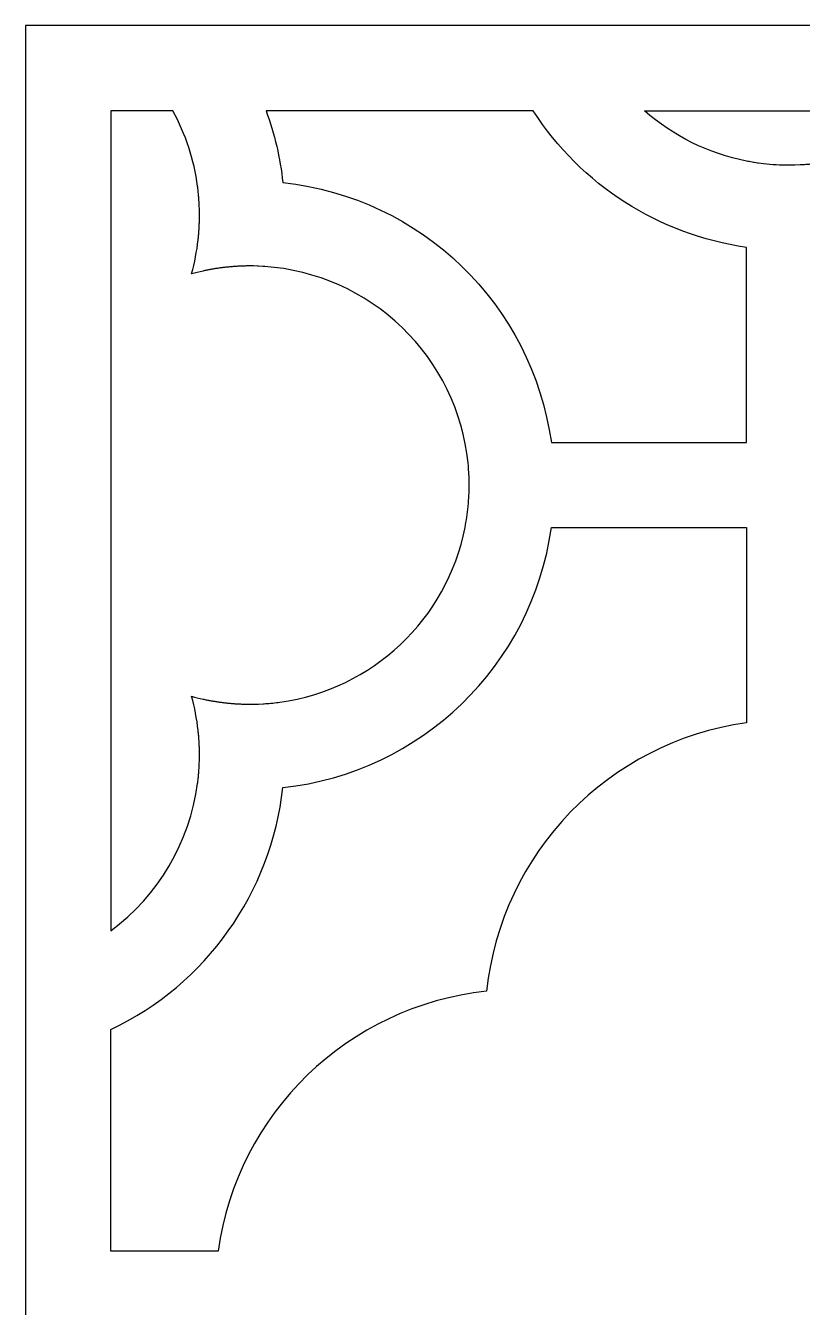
# Model space of a CAD drawing. Header units: centimetres. Extents: x -14 to -8.1, y -9 to 2.2.
# Drawn here: x -14.041 to -13.072, y 0.636 to 2.235 of the extents above; entities that cross this region are included whole.
import ezdxf

# ---------------------------------------------------------------- set-up
doc = ezdxf.new("R2010")
doc.units = ezdxf.units.CM
doc.header["$MEASUREMENT"] = 0
doc.layers.add('layer 1', color=7, linetype='Continuous')

msp = doc.modelspace()

# ---------------------------------------------------------------- linework, layer by layer
at = {"layer": 'layer 1', "lineweight": 30}
for points, knots in [([(-14.04071, 2.23468), (-14.04071, 2.23468), (-13.9345, 2.23468), (-13.9345, 2.23468), (-13.9345, 2.23468), (-13.9345, 2.23468), (-8.20693, 2.23468), (-8.20693, 2.23468), (-8.20693, 2.23468), (-8.20693, 2.23468), (-8.10073, 2.23468), (-8.10073, 2.23468), (-8.10073, 2.23468), (-8.10073, 2.23468), (-8.10073, 2.12848), (-8.10073, 2.12848), (-8.10073, 2.12848), (-8.10073, 2.12848), (-8.10073, -8.89401), (-8.10073, -8.89401), (-8.10073, -8.89401), (-8.10073, -8.89401), (-8.10073, -9.00021), (-8.10073, -9.00021), (-8.10073, -9.00021), (-8.10073, -9.00021), (-8.20693, -9.00021), (-8.20693, -9.00021), (-8.20693, -9.00021), (-8.20693, -9.00021), (-13.9345, -9.00021), (-13.9345, -9.00021), (-13.9345, -9.00021), (-13.9345, -9.00021), (-14.04071, -9.00021), (-14.04071, -9.00021), (-14.04071, -9.00021), (-14.04071, -9.00021), (-14.04071, -8.89401), (-14.04071, -8.89401), (-14.04071, -8.89401), (-14.04071, -8.89401), (-14.04071, 2.12848), (-14.04071, 2.12848), (-14.04071, 2.12848), (-14.04071, 2.12848), (-14.04071, 2.23468), (-14.04071, 2.23468)], [0, 0, 0, 0, 0.0769231, 0.0769231, 0.0769231, 0.0769231, 0.1538462, 0.1538462, 0.1538462, 0.1538462, 0.2307692, 0.2307692, 0.2307692, 0.2307692, 0.3076923, 0.3076923, 0.3076923, 0.3076923, 0.3846154, 0.3846154, 0.3846154, 0.3846154, 0.4615385, 0.4615385, 0.4615385, 0.4615385, 0.5384615, 0.5384615, 0.5384615, 0.5384615, 0.6153846, 0.6153846, 0.6153846, 0.6153846, 0.6923077, 0.6923077, 0.6923077, 0.6923077, 0.7692308, 0.7692308, 0.7692308, 0.7692308, 0.8461538, 0.8461538, 0.8461538, 0.8461538, 1, 1, 1, 1]), ([(-13.85704, 2.12848), (-13.8411, 2.0992), (-13.83067, 2.06724), (-13.82627, 2.0342), (-13.82627, 2.0342), (-13.82627, 2.0342), (-13.82612, 2.03305), (-13.82612, 2.03305), (-13.82612, 2.03305), (-13.82612, 2.03305), (-13.82599, 2.03189), (-13.82599, 2.03189), (-13.82599, 2.03189), (-13.82599, 2.03189), (-13.8257, 2.02957), (-13.8257, 2.02957), (-13.8257, 2.02957), (-13.8257, 2.02957), (-13.82549, 2.02784), (-13.82549, 2.02784), (-13.82549, 2.02784), (-13.82549, 2.02784), (-13.82537, 2.02669), (-13.82537, 2.02669), (-13.82537, 2.02669), (-13.82537, 2.02669), (-13.8252, 2.02494), (-13.8252, 2.02494), (-13.8252, 2.02494), (-13.8252, 2.02494), (-13.82506, 2.02345), (-13.82506, 2.02345), (-13.82506, 2.02345), (-13.82506, 2.02345), (-13.82493, 2.02204), (-13.82493, 2.02204), (-13.82493, 2.02204), (-13.82493, 2.02204), (-13.82483, 2.02086), (-13.82483, 2.02086), (-13.82483, 2.02086), (-13.82483, 2.02086), (-13.82476, 2.01987), (-13.82476, 2.01987), (-13.82476, 2.01987), (-13.82476, 2.01987), (-13.82465, 2.01852), (-13.82465, 2.01852), (-13.82465, 2.01852), (-13.82465, 2.01852), (-13.8243, 2.01327), (-13.8243, 2.01327), (-13.8243, 2.01327), (-13.8243, 2.01327), (-13.82423, 2.0121), (-13.82423, 2.0121), (-13.82423, 2.0121), (-13.82423, 2.0121), (-13.82419, 2.01092), (-13.82419, 2.01092), (-13.82419, 2.01092), (-13.82419, 2.01092), (-13.82412, 2.00975), (-13.82412, 2.00975), (-13.82412, 2.00975), (-13.82412, 2.00975), (-13.82409, 2.00856), (-13.82409, 2.00856), (-13.82409, 2.00856), (-13.82409, 2.00856), (-13.82403, 2.00684), (-13.82403, 2.00684), (-13.82403, 2.00684), (-13.82403, 2.00684), (-13.82392, 2.00291), (-13.82392, 2.00291), (-13.82392, 2.00291), (-13.82392, 2.00291), (-13.82391, 2.00143), (-13.82391, 2.00143), (-13.82391, 2.00143), (-13.82391, 2.00143), (-13.82387, 1.99965), (-13.82387, 1.99965), (-13.82387, 1.99965), (-13.82387, 1.99965), (-13.82385, 1.9979), (-13.82385, 1.9979), (-13.82385, 1.9979), (-13.82385, 1.9979), (-13.82387, 1.99671), (-13.82387, 1.99671), (-13.82387, 1.99671), (-13.82387, 1.99671), (-13.82387, 1.99554), (-13.82387, 1.99554), (-13.82387, 1.99554), (-13.82387, 1.99554), (-13.82391, 1.99435), (-13.82391, 1.99435), (-13.82391, 1.99435), (-13.82391, 1.99435), (-13.82391, 1.99317), (-13.82391, 1.99317), (-13.82391, 1.99317), (-13.82391, 1.99317), (-13.82394, 1.992), (-13.82394, 1.992), (-13.82394, 1.992), (-13.82394, 1.992), (-13.82396, 1.99081), (-13.82396, 1.99081), (-13.82396, 1.99081), (-13.82396, 1.99081), (-13.82399, 1.98964), (-13.82399, 1.98964), (-13.82399, 1.98964), (-13.82399, 1.98964), (-13.82403, 1.98847), (-13.82403, 1.98847), (-13.82403, 1.98847), (-13.82403, 1.98847), (-13.82409, 1.98729), (-13.82409, 1.98729), (-13.82409, 1.98729), (-13.82409, 1.98729), (-13.82412, 1.98611), (-13.82412, 1.98611), (-13.82412, 1.98611), (-13.82412, 1.98611), (-13.82419, 1.98494), (-13.82419, 1.98494), (-13.82419, 1.98494), (-13.82419, 1.98494), (-13.82423, 1.98377), (-13.82423, 1.98377), (-13.82423, 1.98377), (-13.82423, 1.98377), (-13.8243, 1.9826), (-13.8243, 1.9826), (-13.8243, 1.9826), (-13.8243, 1.9826), (-13.82436, 1.98144), (-13.82436, 1.98144), (-13.82436, 1.98144), (-13.82436, 1.98144), (-13.82444, 1.98026), (-13.82444, 1.98026), (-13.82444, 1.98026), (-13.82444, 1.98026), (-13.8245, 1.97911), (-13.8245, 1.97911), (-13.8245, 1.97911), (-13.8245, 1.97911), (-13.8246, 1.97794), (-13.8246, 1.97794), (-13.8246, 1.97794), (-13.8246, 1.97794), (-13.82468, 1.97679), (-13.82468, 1.97679), (-13.82468, 1.97679), (-13.82468, 1.97679), (-13.82478, 1.97561), (-13.82478, 1.97561), (-13.82478, 1.97561), (-13.82478, 1.97561), (-13.82487, 1.97446), (-13.82487, 1.97446), (-13.82487, 1.97446), (-13.82487, 1.97446), (-13.82499, 1.97328), (-13.82499, 1.97328), (-13.82499, 1.97328), (-13.82499, 1.97328), (-13.82508, 1.97214), (-13.82508, 1.97214), (-13.82508, 1.97214), (-13.82508, 1.97214), (-13.82519, 1.97099), (-13.82519, 1.97099), (-13.82519, 1.97099), (-13.82519, 1.97099), (-13.82529, 1.96984), (-13.82529, 1.96984), (-13.82529, 1.96984), (-13.82529, 1.96984), (-13.82542, 1.96869), (-13.82542, 1.96869), (-13.82542, 1.96869), (-13.82542, 1.96869), (-13.82554, 1.96754), (-13.82554, 1.96754), (-13.82554, 1.96754), (-13.82712, 1.95316), (-13.82986, 1.93894), (-13.83372, 1.925), (-13.83372, 1.925), (-13.82899, 1.92628), (-13.82423, 1.92745), (-13.81944, 1.92849), (-13.81944, 1.92849), (-13.81944, 1.92849), (-13.81833, 1.92875), (-13.81833, 1.92875), (-13.81833, 1.92875), (-13.81833, 1.92875), (-13.81721, 1.92897), (-13.81721, 1.92897), (-13.81721, 1.92897), (-13.81721, 1.92897), (-13.8161, 1.92922), (-13.8161, 1.92922), (-13.8161, 1.92922), (-13.8161, 1.92922), (-13.81498, 1.92944), (-13.81498, 1.92944), (-13.81498, 1.92944), (-13.81498, 1.92944), (-13.81387, 1.92966), (-13.81387, 1.92966), (-13.81387, 1.92966), (-13.81387, 1.92966), (-13.81276, 1.92987), (-13.81276, 1.92987), (-13.81276, 1.92987), (-13.81276, 1.92987), (-13.81163, 1.9301), (-13.81163, 1.9301), (-13.81163, 1.9301), (-13.81163, 1.9301), (-13.81052, 1.93028), (-13.81052, 1.93028), (-13.81052, 1.93028), (-13.81052, 1.93028), (-13.80938, 1.93051), (-13.80938, 1.93051), (-13.80938, 1.93051), (-13.80938, 1.93051), (-13.80827, 1.9307), (-13.80827, 1.9307), (-13.80827, 1.9307), (-13.80827, 1.9307), (-13.80713, 1.93092), (-13.80713, 1.93092), (-13.80713, 1.93092), (-13.80713, 1.93092), (-13.80601, 1.93108), (-13.80601, 1.93108), (-13.80601, 1.93108), (-13.80601, 1.93108), (-13.80487, 1.93127), (-13.80487, 1.93127), (-13.80487, 1.93127), (-13.80487, 1.93127), (-13.80374, 1.93146), (-13.80374, 1.93146), (-13.80374, 1.93146), (-13.80374, 1.93146), (-13.8026, 1.93164), (-13.8026, 1.93164), (-13.8026, 1.93164), (-13.8026, 1.93164), (-13.80148, 1.9318), (-13.80148, 1.9318), (-13.80148, 1.9318), (-13.80148, 1.9318), (-13.80033, 1.93198), (-13.80033, 1.93198), (-13.80033, 1.93198), (-13.80033, 1.93198), (-13.79918, 1.93215), (-13.79918, 1.93215), (-13.79918, 1.93215), (-13.79918, 1.93215), (-13.79803, 1.93232), (-13.79803, 1.93232), (-13.79803, 1.93232), (-13.79803, 1.93232), (-13.79691, 1.93245), (-13.79691, 1.93245), (-13.79691, 1.93245), (-13.79691, 1.93245), (-13.79576, 1.93261), (-13.79576, 1.93261), (-13.79576, 1.93261), (-13.79576, 1.93261), (-13.79461, 1.93274), (-13.79461, 1.93274), (-13.79461, 1.93274), (-13.79461, 1.93274), (-13.79347, 1.9329), (-13.79347, 1.9329), (-13.79347, 1.9329), (-13.79347, 1.9329), (-13.79233, 1.93302), (-13.79233, 1.93302), (-13.79233, 1.93302), (-13.79233, 1.93302), (-13.79117, 1.93316), (-13.79117, 1.93316), (-13.79117, 1.93316), (-13.79117, 1.93316), (-13.79003, 1.93329), (-13.79003, 1.93329), (-13.79003, 1.93329), (-13.79003, 1.93329), (-13.78887, 1.93342), (-13.78887, 1.93342), (-13.78887, 1.93342), (-13.78887, 1.93342), (-13.78772, 1.93352), (-13.78772, 1.93352), (-13.78772, 1.93352), (-13.78772, 1.93352), (-13.78658, 1.93363), (-13.78658, 1.93363), (-13.78658, 1.93363), (-13.78658, 1.93363), (-13.78543, 1.93373), (-13.78543, 1.93373), (-13.78543, 1.93373), (-13.78543, 1.93373), (-13.78425, 1.93384), (-13.78425, 1.93384), (-13.78425, 1.93384), (-13.78425, 1.93384), (-13.78311, 1.93394), (-13.78311, 1.93394), (-13.78311, 1.93394), (-13.78311, 1.93394), (-13.78192, 1.93403), (-13.78192, 1.93403), (-13.78192, 1.93403), (-13.78192, 1.93403), (-13.78078, 1.93412), (-13.78078, 1.93412), (-13.78078, 1.93412), (-13.78078, 1.93412), (-13.7796, 1.93422), (-13.7796, 1.93422), (-13.7796, 1.93422), (-13.7796, 1.93422), (-13.77845, 1.93428), (-13.77845, 1.93428), (-13.77845, 1.93428), (-13.77845, 1.93428), (-13.77727, 1.93436), (-13.77727, 1.93436), (-13.77727, 1.93436), (-13.77727, 1.93436), (-13.77612, 1.93442), (-13.77612, 1.93442), (-13.77612, 1.93442), (-13.77612, 1.93442), (-13.77493, 1.93448), (-13.77493, 1.93448), (-13.77493, 1.93448), (-13.77493, 1.93448), (-13.77378, 1.93452), (-13.77378, 1.93452), (-13.77378, 1.93452), (-13.77378, 1.93452), (-13.7726, 1.93458), (-13.7726, 1.93458), (-13.7726, 1.93458), (-13.7726, 1.93458), (-13.77142, 1.93463), (-13.77142, 1.93463), (-13.77142, 1.93463), (-13.77142, 1.93463), (-13.77024, 1.93469), (-13.77024, 1.93469), (-13.77024, 1.93469), (-13.77024, 1.93469), (-13.76908, 1.93472), (-13.76908, 1.93472), (-13.76908, 1.93472), (-13.76908, 1.93472), (-13.76789, 1.93476), (-13.76789, 1.93476), (-13.76789, 1.93476), (-13.76789, 1.93476), (-13.76672, 1.93478), (-13.76672, 1.93478), (-13.76672, 1.93478), (-13.76672, 1.93478), (-13.76554, 1.93481), (-13.76554, 1.93481), (-13.76554, 1.93481), (-13.76554, 1.93481), (-13.76436, 1.93481), (-13.76436, 1.93481), (-13.76436, 1.93481), (-13.76436, 1.93481), (-13.76318, 1.93484), (-13.76318, 1.93484), (-13.76318, 1.93484), (-13.76318, 1.93484), (-13.76201, 1.93484), (-13.76201, 1.93484), (-13.76201, 1.93484), (-13.76201, 1.93484), (-13.76081, 1.93486), (-13.76081, 1.93486), (-13.76081, 1.93486), (-13.76081, 1.93486), (-13.75963, 1.93484), (-13.75963, 1.93484), (-13.75963, 1.93484), (-13.75963, 1.93484), (-13.7582, 1.93483), (-13.7582, 1.93483), (-13.7582, 1.93483), (-13.7582, 1.93483), (-13.75667, 1.93481), (-13.75667, 1.93481), (-13.75667, 1.93481), (-13.75667, 1.93481), (-13.75162, 1.93468), (-13.75162, 1.93468), (-13.75162, 1.93468), (-13.75162, 1.93468), (-13.75017, 1.93462), (-13.75017, 1.93462), (-13.75017, 1.93462), (-13.75017, 1.93462), (-13.74488, 1.93437), (-13.74488, 1.93437), (-13.74488, 1.93437), (-13.74488, 1.93437), (-13.74371, 1.93429), (-13.74371, 1.93429), (-13.74371, 1.93429), (-13.74371, 1.93429), (-13.74252, 1.93423), (-13.74252, 1.93423), (-13.74252, 1.93423), (-13.6782, 1.92971), (-13.61748, 1.9027), (-13.57102, 1.85798), (-13.57102, 1.85798), (-13.52455, 1.81323), (-13.49543, 1.75341), (-13.48885, 1.68923), (-13.48885, 1.68923), (-13.48885, 1.68923), (-13.48846, 1.68508), (-13.48846, 1.68508), (-13.48846, 1.68508), (-13.48846, 1.68508), (-13.48833, 1.68342), (-13.48833, 1.68342), (-13.48833, 1.68342), (-13.48803, 1.67965), (-13.48781, 1.67587), (-13.48765, 1.67209), (-13.48765, 1.67209), (-13.48765, 1.67209), (-13.48761, 1.67082), (-13.48761, 1.67082), (-13.48761, 1.67082), (-13.48761, 1.67082), (-13.48754, 1.66913), (-13.48754, 1.66913), (-13.48754, 1.66913), (-13.48754, 1.66913), (-13.48748, 1.66672), (-13.48748, 1.66672), (-13.48748, 1.66672), (-13.48748, 1.66672), (-13.48748, 1.66573), (-13.48748, 1.66573), (-13.48748, 1.66573), (-13.48748, 1.66573), (-13.48744, 1.66404), (-13.48744, 1.66404), (-13.48744, 1.66404), (-13.48744, 1.66404), (-13.48743, 1.66233), (-13.48743, 1.66233), (-13.48743, 1.66233), (-13.48743, 1.66233), (-13.48743, 1.66064), (-13.48743, 1.66064), (-13.48743, 1.66064), (-13.48743, 1.66064), (-13.48744, 1.65894), (-13.48744, 1.65894), (-13.48744, 1.65894), (-13.48744, 1.65894), (-13.48747, 1.65759), (-13.48747, 1.65759), (-13.48747, 1.65759), (-13.48747, 1.65759), (-13.48748, 1.6564), (-13.48748, 1.6564), (-13.48748, 1.6564), (-13.48748, 1.6564), (-13.48751, 1.65471), (-13.48751, 1.65471), (-13.48751, 1.65471), (-13.48751, 1.65471), (-13.48757, 1.653), (-13.48757, 1.653), (-13.48757, 1.653), (-13.48757, 1.653), (-13.48761, 1.65184), (-13.48761, 1.65184), (-13.48761, 1.65184), (-13.48778, 1.64747), (-13.48804, 1.6431), (-13.48839, 1.63874), (-13.48839, 1.63874), (-13.48839, 1.63874), (-13.48875, 1.63455), (-13.48875, 1.63455), (-13.48875, 1.63455), (-13.48965, 1.62578), (-13.49094, 1.61706), (-13.49261, 1.6084), (-13.49261, 1.6084), (-13.51509, 1.494), (-13.60794, 1.4065), (-13.72345, 1.39065), (-13.72345, 1.39065), (-13.72949, 1.38981), (-13.73557, 1.38918), (-13.74166, 1.38876), (-13.74166, 1.38876), (-13.74166, 1.38876), (-13.7431, 1.38867), (-13.7431, 1.38867), (-13.7431, 1.38867), (-13.7431, 1.38867), (-13.74428, 1.3886), (-13.74428, 1.3886), (-13.74428, 1.3886), (-13.74428, 1.3886), (-13.75017, 1.38831), (-13.75017, 1.38831), (-13.75017, 1.38831), (-13.75017, 1.38831), (-13.75162, 1.38824), (-13.75162, 1.38824), (-13.75162, 1.38824), (-13.75162, 1.38824), (-13.75581, 1.38812), (-13.75581, 1.38812), (-13.75581, 1.38812), (-13.75581, 1.38812), (-13.75727, 1.38811), (-13.75727, 1.38811), (-13.75727, 1.38811), (-13.75727, 1.38811), (-13.75906, 1.38808), (-13.75906, 1.38808), (-13.75906, 1.38808), (-13.75906, 1.38808), (-13.76081, 1.38806), (-13.76081, 1.38806), (-13.76081, 1.38806), (-13.76081, 1.38806), (-13.76201, 1.38808), (-13.76201, 1.38808), (-13.76201, 1.38808), (-13.76201, 1.38808), (-13.76318, 1.38808), (-13.76318, 1.38808), (-13.76318, 1.38808), (-13.76318, 1.38808), (-13.76436, 1.38811), (-13.76436, 1.38811), (-13.76436, 1.38811), (-13.76436, 1.38811), (-13.76554, 1.38811), (-13.76554, 1.38811), (-13.76554, 1.38811), (-13.76554, 1.38811), (-13.76672, 1.38815), (-13.76672, 1.38815), (-13.76672, 1.38815), (-13.76672, 1.38815), (-13.76789, 1.38817), (-13.76789, 1.38817), (-13.76789, 1.38817), (-13.76789, 1.38817), (-13.76908, 1.3882), (-13.76908, 1.3882), (-13.76908, 1.3882), (-13.76908, 1.3882), (-13.77024, 1.38823), (-13.77024, 1.38823), (-13.77024, 1.38823), (-13.77024, 1.38823), (-13.77142, 1.3883), (-13.77142, 1.3883), (-13.77142, 1.3883), (-13.77142, 1.3883), (-13.7726, 1.38834), (-13.7726, 1.38834), (-13.7726, 1.38834), (-13.7726, 1.38834), (-13.77378, 1.3884), (-13.77378, 1.3884), (-13.77378, 1.3884), (-13.77378, 1.3884), (-13.77493, 1.38845), (-13.77493, 1.38845), (-13.77493, 1.38845), (-13.77493, 1.38845), (-13.77612, 1.38851), (-13.77612, 1.38851), (-13.77612, 1.38851), (-13.77612, 1.38851), (-13.77726, 1.38857), (-13.77726, 1.38857), (-13.77726, 1.38857), (-13.77726, 1.38857), (-13.77844, 1.38864), (-13.77844, 1.38864), (-13.77844, 1.38864), (-13.77844, 1.38864), (-13.77959, 1.38871), (-13.77959, 1.38871), (-13.77959, 1.38871), (-13.77959, 1.38871), (-13.78077, 1.3888), (-13.78077, 1.3888), (-13.78077, 1.3888), (-13.78077, 1.3888), (-13.78191, 1.38889), (-13.78191, 1.38889), (-13.78191, 1.38889), (-13.78191, 1.38889), (-13.7831, 1.38899), (-13.7831, 1.38899), (-13.7831, 1.38899), (-13.7831, 1.38899), (-13.78424, 1.38908), (-13.78424, 1.38908), (-13.78424, 1.38908), (-13.78424, 1.38908), (-13.7854, 1.3892), (-13.7854, 1.3892), (-13.7854, 1.3892), (-13.7854, 1.3892), (-13.78656, 1.3893), (-13.78656, 1.3893), (-13.78656, 1.3893), (-13.78656, 1.3893), (-13.7877, 1.38941), (-13.7877, 1.38941), (-13.7877, 1.38941), (-13.7877, 1.38941), (-13.78885, 1.3895), (-13.78885, 1.3895), (-13.78885, 1.3895), (-13.78885, 1.3895), (-13.79001, 1.38963), (-13.79001, 1.38963), (-13.79001, 1.38963), (-13.79001, 1.38963), (-13.79115, 1.38976), (-13.79115, 1.38976), (-13.79115, 1.38976), (-13.79115, 1.38976), (-13.7923, 1.3899), (-13.7923, 1.3899), (-13.7923, 1.3899), (-13.7923, 1.3899), (-13.79345, 1.39003), (-13.79345, 1.39003), (-13.79345, 1.39003), (-13.79345, 1.39003), (-13.79459, 1.39018), (-13.79459, 1.39018), (-13.79459, 1.39018), (-13.79459, 1.39018), (-13.79574, 1.39031), (-13.79574, 1.39031), (-13.79574, 1.39031), (-13.79574, 1.39031), (-13.79689, 1.39047), (-13.79689, 1.39047), (-13.79689, 1.39047), (-13.79689, 1.39047), (-13.79801, 1.3906), (-13.79801, 1.3906), (-13.79801, 1.3906), (-13.79801, 1.3906), (-13.79915, 1.39078), (-13.79915, 1.39078), (-13.79915, 1.39078), (-13.79915, 1.39078), (-13.80029, 1.39094), (-13.80029, 1.39094), (-13.80029, 1.39094), (-13.80029, 1.39094), (-13.80145, 1.39112), (-13.80145, 1.39112), (-13.80145, 1.39112), (-13.80145, 1.39112), (-13.80257, 1.39128), (-13.80257, 1.39128), (-13.80257, 1.39128), (-13.80257, 1.39128), (-13.80371, 1.39148), (-13.80371, 1.39148), (-13.80371, 1.39148), (-13.80371, 1.39148), (-13.80483, 1.39165), (-13.80483, 1.39165), (-13.80483, 1.39165), (-13.80483, 1.39165), (-13.80598, 1.39184), (-13.80598, 1.39184), (-13.80598, 1.39184), (-13.80598, 1.39184), (-13.8071, 1.39202), (-13.8071, 1.39202), (-13.8071, 1.39202), (-13.8071, 1.39202), (-13.80824, 1.39222), (-13.80824, 1.39222), (-13.80824, 1.39222), (-13.80824, 1.39222), (-13.80935, 1.39242), (-13.80935, 1.39242), (-13.80935, 1.39242), (-13.80935, 1.39242), (-13.81048, 1.39264), (-13.81048, 1.39264), (-13.81048, 1.39264), (-13.81048, 1.39264), (-13.81159, 1.39284), (-13.81159, 1.39284), (-13.81159, 1.39284), (-13.81159, 1.39284), (-13.81271, 1.39305), (-13.81271, 1.39305), (-13.81271, 1.39305), (-13.81271, 1.39305), (-13.81383, 1.39327), (-13.81383, 1.39327), (-13.81383, 1.39327), (-13.81383, 1.39327), (-13.81494, 1.39349), (-13.81494, 1.39349), (-13.81494, 1.39349), (-13.81494, 1.39349), (-13.81606, 1.3937), (-13.81606, 1.3937), (-13.81606, 1.3937), (-13.81606, 1.3937), (-13.81717, 1.39396), (-13.81717, 1.39396), (-13.81717, 1.39396), (-13.81717, 1.39396), (-13.81829, 1.39418), (-13.81829, 1.39418), (-13.81829, 1.39418), (-13.81829, 1.39418), (-13.8194, 1.39443), (-13.8194, 1.39443), (-13.8194, 1.39443), (-13.82418, 1.39547), (-13.82894, 1.39664), (-13.83366, 1.39793), (-13.83366, 1.39793), (-13.82985, 1.38399), (-13.82714, 1.36976), (-13.82555, 1.35539), (-13.82555, 1.35539), (-13.82555, 1.35539), (-13.82543, 1.35425), (-13.82543, 1.35425), (-13.82543, 1.35425), (-13.82543, 1.35425), (-13.8253, 1.35308), (-13.8253, 1.35308), (-13.8253, 1.35308), (-13.8253, 1.35308), (-13.8252, 1.35194), (-13.8252, 1.35194), (-13.8252, 1.35194), (-13.8252, 1.35194), (-13.82508, 1.35079), (-13.82508, 1.35079), (-13.82508, 1.35079), (-13.82508, 1.35079), (-13.82499, 1.34964), (-13.82499, 1.34964), (-13.82499, 1.34964), (-13.82499, 1.34964), (-13.82487, 1.34847), (-13.82487, 1.34847), (-13.82487, 1.34847), (-13.82487, 1.34847), (-13.82478, 1.34731), (-13.82478, 1.34731), (-13.82478, 1.34731), (-13.82478, 1.34731), (-13.82468, 1.34614), (-13.82468, 1.34614), (-13.82468, 1.34614), (-13.82468, 1.34614), (-13.8246, 1.34499), (-13.8246, 1.34499), (-13.8246, 1.34499), (-13.8246, 1.34499), (-13.8245, 1.34381), (-13.8245, 1.34381), (-13.8245, 1.34381), (-13.8245, 1.34381), (-13.82444, 1.34267), (-13.82444, 1.34267), (-13.82444, 1.34267), (-13.82444, 1.34267), (-13.82436, 1.34148), (-13.82436, 1.34148), (-13.82436, 1.34148), (-13.82436, 1.34148), (-13.8243, 1.34033), (-13.8243, 1.34033), (-13.8243, 1.34033), (-13.8243, 1.34033), (-13.82423, 1.33915), (-13.82423, 1.33915), (-13.82423, 1.33915), (-13.82423, 1.33915), (-13.82419, 1.33799), (-13.82419, 1.33799), (-13.82419, 1.33799), (-13.82419, 1.33799), (-13.82412, 1.33681), (-13.82412, 1.33681), (-13.82412, 1.33681), (-13.82412, 1.33681), (-13.82409, 1.33564), (-13.82409, 1.33564), (-13.82409, 1.33564), (-13.82409, 1.33564), (-13.82403, 1.33446), (-13.82403, 1.33446), (-13.82403, 1.33446), (-13.82403, 1.33446), (-13.82399, 1.33329), (-13.82399, 1.33329), (-13.82399, 1.33329), (-13.82399, 1.33329), (-13.82396, 1.33211), (-13.82396, 1.33211), (-13.82396, 1.33211), (-13.82396, 1.33211), (-13.82394, 1.33093), (-13.82394, 1.33093), (-13.82394, 1.33093), (-13.82394, 1.33093), (-13.82391, 1.32975), (-13.82391, 1.32975), (-13.82391, 1.32975), (-13.82391, 1.32975), (-13.82391, 1.32857), (-13.82391, 1.32857), (-13.82391, 1.32857), (-13.82391, 1.32857), (-13.82387, 1.3274), (-13.82387, 1.3274), (-13.82387, 1.3274), (-13.82387, 1.3274), (-13.82387, 1.32621), (-13.82387, 1.32621), (-13.82387, 1.32621), (-13.82387, 1.32621), (-13.82385, 1.32503), (-13.82385, 1.32503), (-13.82385, 1.32503), (-13.82385, 1.32503), (-13.82387, 1.32385), (-13.82387, 1.32385), (-13.82387, 1.32385), (-13.82387, 1.32385), (-13.82389, 1.32242), (-13.82389, 1.32242), (-13.82389, 1.32242), (-13.82389, 1.32242), (-13.82391, 1.32089), (-13.82391, 1.32089), (-13.82391, 1.32089), (-13.82391, 1.32089), (-13.82399, 1.3169), (-13.82399, 1.3169), (-13.82399, 1.3169), (-13.82399, 1.3169), (-13.82409, 1.31436), (-13.82409, 1.31436), (-13.82409, 1.31436), (-13.82409, 1.31436), (-13.82412, 1.31319), (-13.82412, 1.31319), (-13.82412, 1.31319), (-13.82412, 1.31319), (-13.82419, 1.31201), (-13.82419, 1.31201), (-13.82419, 1.31201), (-13.82419, 1.31201), (-13.82422, 1.31098), (-13.82422, 1.31098), (-13.82422, 1.31098), (-13.82422, 1.31098), (-13.8243, 1.30966), (-13.8243, 1.30966), (-13.8243, 1.30966), (-13.8243, 1.30966), (-13.82464, 1.30454), (-13.82464, 1.30454), (-13.82464, 1.30454), (-13.82464, 1.30454), (-13.82475, 1.30322), (-13.82475, 1.30322), (-13.82475, 1.30322), (-13.82475, 1.30322), (-13.82483, 1.30207), (-13.82483, 1.30207), (-13.82483, 1.30207), (-13.82483, 1.30207), (-13.82493, 1.30088), (-13.82493, 1.30088), (-13.82493, 1.30088), (-13.82493, 1.30088), (-13.82505, 1.29974), (-13.82505, 1.29974), (-13.82505, 1.29974), (-13.82505, 1.29974), (-13.82514, 1.29862), (-13.82514, 1.29862), (-13.82514, 1.29862), (-13.82514, 1.29862), (-13.82529, 1.29698), (-13.82529, 1.29698), (-13.82529, 1.29698), (-13.82529, 1.29698), (-13.82544, 1.29567), (-13.82544, 1.29567), (-13.82544, 1.29567), (-13.82544, 1.29567), (-13.82563, 1.29393), (-13.82563, 1.29393), (-13.82563, 1.29393), (-13.82563, 1.29393), (-13.82589, 1.29182), (-13.82589, 1.29182), (-13.82589, 1.29182), (-13.82589, 1.29182), (-13.82605, 1.29046), (-13.82605, 1.29046), (-13.82605, 1.29046), (-13.82605, 1.29046), (-13.8262, 1.2893), (-13.8262, 1.2893), (-13.8262, 1.2893), (-13.83599, 1.2159), (-13.87508, 1.14954), (-13.93451, 1.10536), (-13.93451, 1.10536), (-13.93451, 1.10536), (-13.9345, 2.12848), (-13.9345, 2.12848), (-13.9345, 2.12848), (-13.9345, 2.12848), (-13.85704, 2.12848), (-13.85704, 2.12848)], [0, 0, 0, 0, 0.0040984, 0.0040984, 0.0040984, 0.0040984, 0.0081967, 0.0081967, 0.0081967, 0.0081967, 0.0122951, 0.0122951, 0.0122951, 0.0122951, 0.0163934, 0.0163934, 0.0163934, 0.0163934, 0.0204918, 0.0204918, 0.0204918, 0.0204918, 0.0245902, 0.0245902, 0.0245902, 0.0245902, 0.0286885, 0.0286885, 0.0286885, 0.0286885, 0.0327869, 0.0327869, 0.0327869, 0.0327869, 0.0368852, 0.0368852, 0.0368852, 0.0368852, 0.0409836, 0.0409836, 0.0409836, 0.0409836, 0.045082, 0.045082, 0.045082, 0.045082, 0.0491803, 0.0491803, 0.0491803, 0.0491803, 0.0532787, 0.0532787, 0.0532787, 0.0532787, 0.057377, 0.057377, 0.057377, 0.057377, 0.0614754, 0.0614754, 0.0614754, 0.0614754, 0.0655738, 0.0655738, 0.0655738, 0.0655738, 0.0696721, 0.0696721, 0.0696721, 0.0696721, 0.0737705, 0.0737705, 0.0737705, 0.0737705, 0.0778689, 0.0778689, 0.0778689, 0.0778689, 0.0819672, 0.0819672, 0.0819672, 0.0819672, 0.0860656, 0.0860656, 0.0860656, 0.0860656, 0.0901639, 0.0901639, 0.0901639, 0.0901639, 0.0942623, 0.0942623, 0.0942623, 0.0942623, 0.0983607, 0.0983607, 0.0983607, 0.0983607, 0.102459, 0.102459, 0.102459, 0.102459, 0.1065574, 0.1065574, 0.1065574, 0.1065574, 0.1106557, 0.1106557, 0.1106557, 0.1106557, 0.1147541, 0.1147541, 0.1147541, 0.1147541, 0.1188525, 0.1188525, 0.1188525, 0.1188525, 0.1229508, 0.1229508, 0.1229508, 0.1229508, 0.1270492, 0.1270492, 0.1270492, 0.1270492, 0.1311475, 0.1311475, 0.1311475, 0.1311475, 0.1352459, 0.1352459, 0.1352459, 0.1352459, 0.1393443, 0.1393443, 0.1393443, 0.1393443, 0.1434426, 0.1434426, 0.1434426, 0.1434426, 0.147541, 0.147541, 0.147541, 0.147541, 0.1516393, 0.1516393, 0.1516393, 0.1516393, 0.1557377, 0.1557377, 0.1557377, 0.1557377, 0.1598361, 0.1598361, 0.1598361, 0.1598361, 0.1639344, 0.1639344, 0.1639344, 0.1639344, 0.1680328, 0.1680328, 0.1680328, 0.1680328, 0.1721311, 0.1721311, 0.1721311, 0.1721311, 0.1762295, 0.1762295, 0.1762295, 0.1762295, 0.1803279, 0.1803279, 0.1803279, 0.1803279, 0.1844262, 0.1844262, 0.1844262, 0.1844262, 0.1885246, 0.1885246, 0.1885246, 0.1885246, 0.192623, 0.192623, 0.192623, 0.192623, 0.1967213, 0.1967213, 0.1967213, 0.1967213, 0.2008197, 0.2008197, 0.2008197, 0.2008197, 0.204918, 0.204918, 0.204918, 0.204918, 0.2090164, 0.2090164, 0.2090164, 0.2090164, 0.2131148, 0.2131148, 0.2131148, 0.2131148, 0.2172131, 0.2172131, 0.2172131, 0.2172131, 0.2213115, 0.2213115, 0.2213115, 0.2213115, 0.2254098, 0.2254098, 0.2254098, 0.2254098, 0.2295082, 0.2295082, 0.2295082, 0.2295082, 0.2336066, 0.2336066, 0.2336066, 0.2336066, 0.2377049, 0.2377049, 0.2377049, 0.2377049, 0.2418033, 0.2418033, 0.2418033, 0.2418033, 0.2459016, 0.2459016, 0.2459016, 0.2459016, 0.25, 0.25, 0.25, 0.25, 0.2540984, 0.2540984, 0.2540984, 0.2540984, 0.2581967, 0.2581967, 0.2581967, 0.2581967, 0.2622951, 0.2622951, 0.2622951, 0.2622951, 0.2663934, 0.2663934, 0.2663934, 0.2663934, 0.2704918, 0.2704918, 0.2704918, 0.2704918, 0.2745902, 0.2745902, 0.2745902, 0.2745902, 0.2786885, 0.2786885, 0.2786885, 0.2786885, 0.2827869, 0.2827869, 0.2827869, 0.2827869, 0.2868852, 0.2868852, 0.2868852, 0.2868852, 0.2909836, 0.2909836, 0.2909836, 0.2909836, 0.295082, 0.295082, 0.295082, 0.295082, 0.2991803, 0.2991803, 0.2991803, 0.2991803, 0.3032787, 0.3032787, 0.3032787, 0.3032787, 0.307377, 0.307377, 0.307377, 0.307377, 0.3114754, 0.3114754, 0.3114754, 0.3114754, 0.3155738, 0.3155738, 0.3155738, 0.3155738, 0.3196721, 0.3196721, 0.3196721, 0.3196721, 0.3237705, 0.3237705, 0.3237705, 0.3237705, 0.3278689, 0.3278689, 0.3278689, 0.3278689, 0.3319672, 0.3319672, 0.3319672, 0.3319672, 0.3360656, 0.3360656, 0.3360656, 0.3360656, 0.3401639, 0.3401639, 0.3401639, 0.3401639, 0.3442623, 0.3442623, 0.3442623, 0.3442623, 0.3483607, 0.3483607, 0.3483607, 0.3483607, 0.352459, 0.352459, 0.352459, 0.352459, 0.3565574, 0.3565574, 0.3565574, 0.3565574, 0.3606557, 0.3606557, 0.3606557, 0.3606557, 0.3647541, 0.3647541, 0.3647541, 0.3647541, 0.3688525, 0.3688525, 0.3688525, 0.3688525, 0.3729508, 0.3729508, 0.3729508, 0.3729508, 0.3770492, 0.3770492, 0.3770492, 0.3770492, 0.3811475, 0.3811475, 0.3811475, 0.3811475, 0.3852459, 0.3852459, 0.3852459, 0.3852459, 0.3893443, 0.3893443, 0.3893443, 0.3893443, 0.3934426, 0.3934426, 0.3934426, 0.3934426, 0.397541, 0.397541, 0.397541, 0.397541, 0.4016393, 0.4016393, 0.4016393, 0.4016393, 0.4057377, 0.4057377, 0.4057377, 0.4057377, 0.4098361, 0.4098361, 0.4098361, 0.4098361, 0.4139344, 0.4139344, 0.4139344, 0.4139344, 0.4180328, 0.4180328, 0.4180328, 0.4180328, 0.4221311, 0.4221311, 0.4221311, 0.4221311, 0.4262295, 0.4262295, 0.4262295, 0.4262295, 0.4303279, 0.4303279, 0.4303279, 0.4303279, 0.4344262, 0.4344262, 0.4344262, 0.4344262, 0.4385246, 0.4385246, 0.4385246, 0.4385246, 0.442623, 0.442623, 0.442623, 0.442623, 0.4467213, 0.4467213, 0.4467213, 0.4467213, 0.4508197, 0.4508197, 0.4508197, 0.4508197, 0.454918, 0.454918, 0.454918, 0.454918, 0.4590164, 0.4590164, 0.4590164, 0.4590164, 0.4631148, 0.4631148, 0.4631148, 0.4631148, 0.4672131, 0.4672131, 0.4672131, 0.4672131, 0.4713115, 0.4713115, 0.4713115, 0.4713115, 0.4754098, 0.4754098, 0.4754098, 0.4754098, 0.4795082, 0.4795082, 0.4795082, 0.4795082, 0.4836066, 0.4836066, 0.4836066, 0.4836066, 0.4877049, 0.4877049, 0.4877049, 0.4877049, 0.4918033, 0.4918033, 0.4918033, 0.4918033, 0.4959016, 0.4959016, 0.4959016, 0.4959016, 0.5, 0.5, 0.5, 0.5, 0.5040984, 0.5040984, 0.5040984, 0.5040984, 0.5081967, 0.5081967, 0.5081967, 0.5081967, 0.5122951, 0.5122951, 0.5122951, 0.5122951, 0.5163934, 0.5163934, 0.5163934, 0.5163934, 0.5204918, 0.5204918, 0.5204918, 0.5204918, 0.5245902, 0.5245902, 0.5245902, 0.5245902, 0.5286885, 0.5286885, 0.5286885, 0.5286885, 0.5327869, 0.5327869, 0.5327869, 0.5327869, 0.5368852, 0.5368852, 0.5368852, 0.5368852, 0.5409836, 0.5409836, 0.5409836, 0.5409836, 0.545082, 0.545082, 0.545082, 0.545082, 0.5491803, 0.5491803, 0.5491803, 0.5491803, 0.5532787, 0.5532787, 0.5532787, 0.5532787, 0.557377, 0.557377, 0.557377, 0.557377, 0.5614754, 0.5614754, 0.5614754, 0.5614754, 0.5655738, 0.5655738, 0.5655738, 0.5655738, 0.5696721, 0.5696721, 0.5696721, 0.5696721, 0.5737705, 0.5737705, 0.5737705, 0.5737705, 0.5778689, 0.5778689, 0.5778689, 0.5778689, 0.5819672, 0.5819672, 0.5819672, 0.5819672, 0.5860656, 0.5860656, 0.5860656, 0.5860656, 0.5901639, 0.5901639, 0.5901639, 0.5901639, 0.5942623, 0.5942623, 0.5942623, 0.5942623, 0.5983607, 0.5983607, 0.5983607, 0.5983607, 0.602459, 0.602459, 0.602459, 0.602459, 0.6065574, 0.6065574, 0.6065574, 0.6065574, 0.6106557, 0.6106557, 0.6106557, 0.6106557, 0.6147541, 0.6147541, 0.6147541, 0.6147541, 0.6188525, 0.6188525, 0.6188525, 0.6188525, 0.6229508, 0.6229508, 0.6229508, 0.6229508, 0.6270492, 0.6270492, 0.6270492, 0.6270492, 0.6311475, 0.6311475, 0.6311475, 0.6311475, 0.6352459, 0.6352459, 0.6352459, 0.6352459, 0.6393443, 0.6393443, 0.6393443, 0.6393443, 0.6434426, 0.6434426, 0.6434426, 0.6434426, 0.647541, 0.647541, 0.647541, 0.647541, 0.6516393, 0.6516393, 0.6516393, 0.6516393, 0.6557377, 0.6557377, 0.6557377, 0.6557377, 0.6598361, 0.6598361, 0.6598361, 0.6598361, 0.6639344, 0.6639344, 0.6639344, 0.6639344, 0.6680328, 0.6680328, 0.6680328, 0.6680328, 0.6721311, 0.6721311, 0.6721311, 0.6721311, 0.6762295, 0.6762295, 0.6762295, 0.6762295, 0.6803279, 0.6803279, 0.6803279, 0.6803279, 0.6844262, 0.6844262, 0.6844262, 0.6844262, 0.6885246, 0.6885246, 0.6885246, 0.6885246, 0.692623, 0.692623, 0.692623, 0.692623, 0.6967213, 0.6967213, 0.6967213, 0.6967213, 0.7008197, 0.7008197, 0.7008197, 0.7008197, 0.704918, 0.704918, 0.704918, 0.704918, 0.7090164, 0.7090164, 0.7090164, 0.7090164, 0.7131148, 0.7131148, 0.7131148, 0.7131148, 0.7172131, 0.7172131, 0.7172131, 0.7172131, 0.7213115, 0.7213115, 0.7213115, 0.7213115, 0.7254098, 0.7254098, 0.7254098, 0.7254098, 0.7295082, 0.7295082, 0.7295082, 0.7295082, 0.7336066, 0.7336066, 0.7336066, 0.7336066, 0.7377049, 0.7377049, 0.7377049, 0.7377049, 0.7418033, 0.7418033, 0.7418033, 0.7418033, 0.7459016, 0.7459016, 0.7459016, 0.7459016, 0.75, 0.75, 0.75, 0.75, 0.7540984, 0.7540984, 0.7540984, 0.7540984, 0.7581967, 0.7581967, 0.7581967, 0.7581967, 0.7622951, 0.7622951, 0.7622951, 0.7622951, 0.7663934, 0.7663934, 0.7663934, 0.7663934, 0.7704918, 0.7704918, 0.7704918, 0.7704918, 0.7745902, 0.7745902, 0.7745902, 0.7745902, 0.7786885, 0.7786885, 0.7786885, 0.7786885, 0.7827869, 0.7827869, 0.7827869, 0.7827869, 0.7868852, 0.7868852, 0.7868852, 0.7868852, 0.7909836, 0.7909836, 0.7909836, 0.7909836, 0.795082, 0.795082, 0.795082, 0.795082, 0.7991803, 0.7991803, 0.7991803, 0.7991803, 0.8032787, 0.8032787, 0.8032787, 0.8032787, 0.807377, 0.807377, 0.807377, 0.807377, 0.8114754, 0.8114754, 0.8114754, 0.8114754, 0.8155738, 0.8155738, 0.8155738, 0.8155738, 0.8196721, 0.8196721, 0.8196721, 0.8196721, 0.8237705, 0.8237705, 0.8237705, 0.8237705, 0.8278689, 0.8278689, 0.8278689, 0.8278689, 0.8319672, 0.8319672, 0.8319672, 0.8319672, 0.8360656, 0.8360656, 0.8360656, 0.8360656, 0.8401639, 0.8401639, 0.8401639, 0.8401639, 0.8442623, 0.8442623, 0.8442623, 0.8442623, 0.8483607, 0.8483607, 0.8483607, 0.8483607, 0.852459, 0.852459, 0.852459, 0.852459, 0.8565574, 0.8565574, 0.8565574, 0.8565574, 0.8606557, 0.8606557, 0.8606557, 0.8606557, 0.8647541, 0.8647541, 0.8647541, 0.8647541, 0.8688525, 0.8688525, 0.8688525, 0.8688525, 0.8729508, 0.8729508, 0.8729508, 0.8729508, 0.8770492, 0.8770492, 0.8770492, 0.8770492, 0.8811475, 0.8811475, 0.8811475, 0.8811475, 0.8852459, 0.8852459, 0.8852459, 0.8852459, 0.8893443, 0.8893443, 0.8893443, 0.8893443, 0.8934426, 0.8934426, 0.8934426, 0.8934426, 0.897541, 0.897541, 0.897541, 0.897541, 0.9016393, 0.9016393, 0.9016393, 0.9016393, 0.9057377, 0.9057377, 0.9057377, 0.9057377, 0.9098361, 0.9098361, 0.9098361, 0.9098361, 0.9139344, 0.9139344, 0.9139344, 0.9139344, 0.9180328, 0.9180328, 0.9180328, 0.9180328, 0.9221311, 0.9221311, 0.9221311, 0.9221311, 0.9262295, 0.9262295, 0.9262295, 0.9262295, 0.9303279, 0.9303279, 0.9303279, 0.9303279, 0.9344262, 0.9344262, 0.9344262, 0.9344262, 0.9385246, 0.9385246, 0.9385246, 0.9385246, 0.942623, 0.942623, 0.942623, 0.942623, 0.9467213, 0.9467213, 0.9467213, 0.9467213, 0.9508197, 0.9508197, 0.9508197, 0.9508197, 0.954918, 0.954918, 0.954918, 0.954918, 0.9590164, 0.9590164, 0.9590164, 0.9590164, 0.9631148, 0.9631148, 0.9631148, 0.9631148, 0.9672131, 0.9672131, 0.9672131, 0.9672131, 0.9713115, 0.9713115, 0.9713115, 0.9713115, 0.9754098, 0.9754098, 0.9754098, 0.9754098, 0.9795082, 0.9795082, 0.9795082, 0.9795082, 0.9836066, 0.9836066, 0.9836066, 0.9836066, 0.9877049, 0.9877049, 0.9877049, 0.9877049, 0.9918033, 0.9918033, 0.9918033, 0.9918033, 1, 1, 1, 1]), ([(-13.40759, 2.12848), (-13.34778, 2.03574), (-13.25075, 1.97354), (-13.1415, 1.958), (-13.1415, 1.958), (-13.1415, 1.958), (-13.1415, 1.90672), (-13.1415, 1.90672), (-13.1415, 1.90672), (-13.1415, 1.90672), (-13.1415, 1.88057), (-13.1415, 1.88057), (-13.1415, 1.88057), (-13.1415, 1.88057), (-13.1415, 1.80317), (-13.1415, 1.80317), (-13.1415, 1.80317), (-13.1415, 1.80317), (-13.1415, 1.71456), (-13.1415, 1.71456), (-13.1415, 1.71456), (-13.1415, 1.71456), (-13.26322, 1.71456), (-13.26322, 1.71456), (-13.26322, 1.71456), (-13.26322, 1.71456), (-13.38494, 1.71456), (-13.38494, 1.71456), (-13.38494, 1.71456), (-13.40914, 1.88672), (-13.54701, 2.02035), (-13.71988, 2.03884), (-13.71988, 2.03884), (-13.72316, 2.06946), (-13.73017, 2.09956), (-13.74075, 2.12848), (-13.74075, 2.12848), (-13.74075, 2.12848), (-13.40759, 2.12848), (-13.40759, 2.12848)], [0, 0, 0, 0, 0.0909091, 0.0909091, 0.0909091, 0.0909091, 0.1818182, 0.1818182, 0.1818182, 0.1818182, 0.2727273, 0.2727273, 0.2727273, 0.2727273, 0.3636364, 0.3636364, 0.3636364, 0.3636364, 0.4545455, 0.4545455, 0.4545455, 0.4545455, 0.5454545, 0.5454545, 0.5454545, 0.5454545, 0.6363636, 0.6363636, 0.6363636, 0.6363636, 0.7272727, 0.7272727, 0.7272727, 0.7272727, 0.8181818, 0.8181818, 0.8181818, 0.8181818, 1, 1, 1, 1]), ([(-12.90806, 2.12848), (-12.90806, 2.12848), (-13.26879, 2.12848), (-13.26879, 2.12848), (-13.26879, 2.12848), (-13.23263, 2.09668), (-13.18873, 2.07501), (-13.1415, 2.06564), (-13.1415, 2.06564), (-13.1415, 2.06564), (-13.13991, 2.06532), (-13.13991, 2.06532), (-13.13991, 2.06532), (-13.13991, 2.06532), (-13.13829, 2.06502), (-13.13829, 2.06502), (-13.13829, 2.06502), (-13.13829, 2.06502), (-13.13294, 2.06407), (-13.13294, 2.06407), (-13.13294, 2.06407), (-13.13294, 2.06407), (-13.13181, 2.06389), (-13.13181, 2.06389), (-13.13181, 2.06389), (-13.13181, 2.06389), (-13.12773, 2.06327), (-13.12773, 2.06327), (-13.12773, 2.06327), (-13.12773, 2.06327), (-13.12671, 2.06312), (-13.12671, 2.06312), (-13.12671, 2.06312), (-13.12671, 2.06312), (-13.12032, 2.0623), (-13.12032, 2.0623), (-13.12032, 2.0623), (-13.10972, 2.06108), (-13.09906, 2.06047), (-13.08839, 2.06047), (-13.08839, 2.06047), (-13.08839, 2.06047), (-13.08671, 2.06047), (-13.08671, 2.06047), (-13.08671, 2.06047), (-13.08671, 2.06047), (-13.08248, 2.06051), (-13.08248, 2.06051), (-13.08248, 2.06051), (-13.08248, 2.06051), (-13.08136, 2.06054), (-13.08136, 2.06054), (-13.08136, 2.06054), (-13.08136, 2.06054), (-13.07459, 2.06081), (-13.07459, 2.06081), (-13.07459, 2.06081), (-13.07459, 2.06081), (-13.06901, 2.06114), (-13.06901, 2.06114), (-13.06901, 2.06114), (-13.06901, 2.06114), (-13.06732, 2.06127), (-13.06732, 2.06127), (-13.06732, 2.06127), (-13.06732, 2.06127), (-13.0634, 2.0616), (-13.0634, 2.0616), (-13.0634, 2.0616), (-13.0634, 2.0616), (-13.06235, 2.06169), (-13.06235, 2.06169), (-13.06235, 2.06169), (-13.06235, 2.06169), (-13.06117, 2.0618), (-13.06117, 2.0618), (-13.06117, 2.0618), (-13.06117, 2.0618), (-13.05736, 2.06221), (-13.05736, 2.06221), (-13.05736, 2.06221), (-13.05736, 2.06221), (-13.05487, 2.06251), (-13.05487, 2.06251), (-13.05487, 2.06251), (-13.05487, 2.06251), (-13.05324, 2.06271), (-13.05324, 2.06271), (-13.05324, 2.06271), (-13.05324, 2.06271), (-13.05184, 2.06289), (-13.05184, 2.06289), (-13.05184, 2.06289), (-13.05184, 2.06289), (-13.05077, 2.06303), (-13.05077, 2.06303), (-13.05077, 2.06303), (-13.05077, 2.06303), (-13.04668, 2.06365), (-13.04668, 2.06365), (-13.04668, 2.06365), (-13.04288, 2.06425), (-13.03909, 2.06491), (-13.03531, 2.06563), (-13.03531, 2.06563), (-12.9881, 2.07502), (-12.94421, 2.09669), (-12.90806, 2.12848)], [0, 0, 0, 0, 0.0357143, 0.0357143, 0.0357143, 0.0357143, 0.0714286, 0.0714286, 0.0714286, 0.0714286, 0.1071429, 0.1071429, 0.1071429, 0.1071429, 0.1428571, 0.1428571, 0.1428571, 0.1428571, 0.1785714, 0.1785714, 0.1785714, 0.1785714, 0.2142857, 0.2142857, 0.2142857, 0.2142857, 0.25, 0.25, 0.25, 0.25, 0.2857143, 0.2857143, 0.2857143, 0.2857143, 0.3214286, 0.3214286, 0.3214286, 0.3214286, 0.3571429, 0.3571429, 0.3571429, 0.3571429, 0.3928571, 0.3928571, 0.3928571, 0.3928571, 0.4285714, 0.4285714, 0.4285714, 0.4285714, 0.4642857, 0.4642857, 0.4642857, 0.4642857, 0.5, 0.5, 0.5, 0.5, 0.5357143, 0.5357143, 0.5357143, 0.5357143, 0.5714286, 0.5714286, 0.5714286, 0.5714286, 0.6071429, 0.6071429, 0.6071429, 0.6071429, 0.6428571, 0.6428571, 0.6428571, 0.6428571, 0.6785714, 0.6785714, 0.6785714, 0.6785714, 0.7142857, 0.7142857, 0.7142857, 0.7142857, 0.75, 0.75, 0.75, 0.75, 0.7857143, 0.7857143, 0.7857143, 0.7857143, 0.8214286, 0.8214286, 0.8214286, 0.8214286, 0.8571429, 0.8571429, 0.8571429, 0.8571429, 0.8928571, 0.8928571, 0.8928571, 0.8928571, 0.9285714, 0.9285714, 0.9285714, 0.9285714, 1, 1, 1, 1]), ([(-13.93451, 0.98206), (-13.81538, 1.03873), (-13.73416, 1.15295), (-13.71988, 1.28409), (-13.71988, 1.28409), (-13.54702, 1.30271), (-13.40901, 1.43618), (-13.38494, 1.60836), (-13.38494, 1.60836), (-13.38494, 1.60836), (-13.26322, 1.60836), (-13.26322, 1.60836), (-13.26322, 1.60836), (-13.26322, 1.60836), (-13.1415, 1.60836), (-13.1415, 1.60836), (-13.1415, 1.60836), (-13.1415, 1.60836), (-13.1415, 1.51975), (-13.1415, 1.51975), (-13.1415, 1.51975), (-13.1415, 1.51975), (-13.1415, 1.44233), (-13.1415, 1.44233), (-13.1415, 1.44233), (-13.1415, 1.44233), (-13.1415, 1.4162), (-13.1415, 1.4162), (-13.1415, 1.4162), (-13.1415, 1.4162), (-13.1415, 1.36492), (-13.1415, 1.36492), (-13.1415, 1.36492), (-13.31366, 1.34073), (-13.44729, 1.20286), (-13.46577, 1.03), (-13.46577, 1.03), (-13.63862, 1.01137), (-13.77664, 0.87789), (-13.80071, 0.70571), (-13.80071, 0.70571), (-13.80071, 0.70571), (-13.85188, 0.70571), (-13.85188, 0.70571), (-13.85188, 0.70571), (-13.85188, 0.70571), (-13.92429, 0.70571), (-13.92429, 0.70571), (-13.92429, 0.70571), (-13.92429, 0.70571), (-13.9345, 0.70571), (-13.9345, 0.70571), (-13.9345, 0.70571), (-13.9345, 0.70571), (-13.9345, 0.98206), (-13.9345, 0.98206)], [0, 0, 0, 0, 0.0666667, 0.0666667, 0.0666667, 0.0666667, 0.1333333, 0.1333333, 0.1333333, 0.1333333, 0.2, 0.2, 0.2, 0.2, 0.2666667, 0.2666667, 0.2666667, 0.2666667, 0.3333333, 0.3333333, 0.3333333, 0.3333333, 0.4, 0.4, 0.4, 0.4, 0.4666667, 0.4666667, 0.4666667, 0.4666667, 0.5333333, 0.5333333, 0.5333333, 0.5333333, 0.6, 0.6, 0.6, 0.6, 0.6666667, 0.6666667, 0.6666667, 0.6666667, 0.7333333, 0.7333333, 0.7333333, 0.7333333, 0.8, 0.8, 0.8, 0.8, 0.8666667, 0.8666667, 0.8666667, 0.8666667, 1, 1, 1, 1])]:
    msp.add_open_spline(points, degree=3, knots=knots, dxfattribs=at)

doc.saveas('drawing.dxf')
